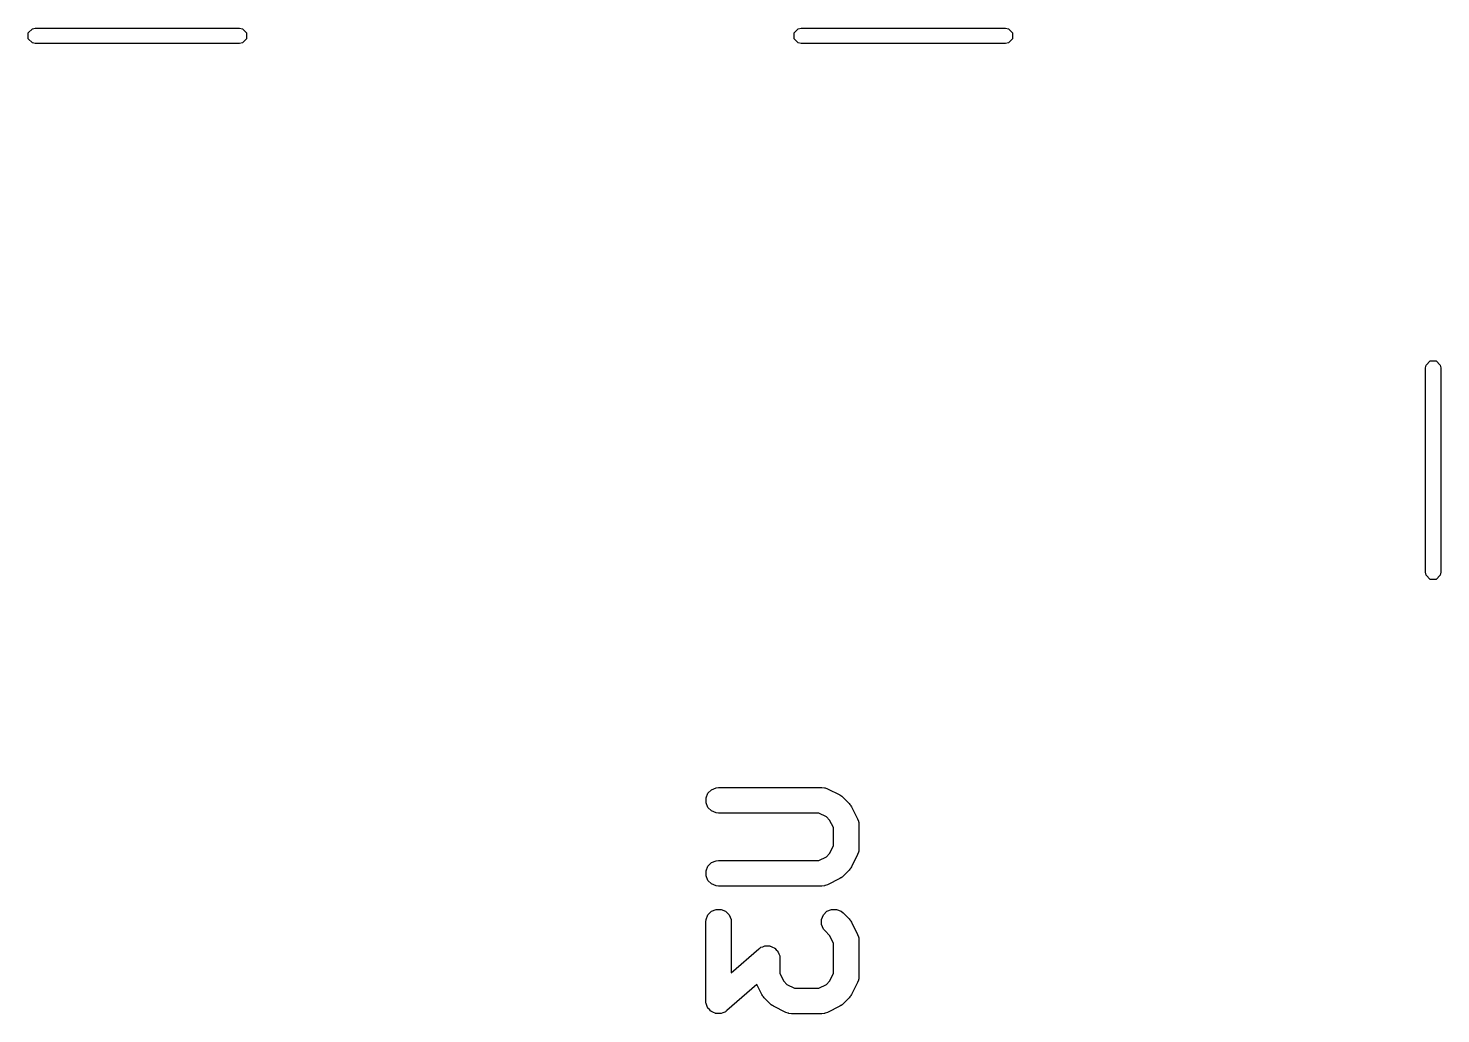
# Model space of a CAD drawing. Header units: inches. Extents: x 0.3 to 2.85, y 0.29 to 1.7.
# Drawn here: x 1.9738 to 2.4094, y 1.4005 to 1.7043 of the extents above; entities that cross this region are included whole.
import ezdxf

# ---------------------------------------------------------------- set-up
doc = ezdxf.new("R2010")
doc.units = ezdxf.units.IN
doc.header["$MEASUREMENT"] = 0
doc.layers.add('BLACK', color=250, linetype='CONTINUOUS')

msp = doc.modelspace()

# ---------------------------------------------------------------- linework, layer by layer
at = {"layer": 'BLACK', "linetype": 'CONTINUOUS'}
for p, q in [((1.9738, 1.70287), (1.97508, 1.70415)), ((1.97508, 1.70415), (1.97598, 1.70433)), ((1.97598, 1.70433), (2.03898, 1.70433)), ((2.03898, 1.70433), (2.03988, 1.70415)), ((2.03988, 1.70415), (2.04116, 1.70287)), ((2.21002, 1.70287), (2.2113, 1.70415)), ((2.2113, 1.70415), (2.2122, 1.70433)), ((2.2122, 1.70433), (2.2752, 1.70433)), ((2.2752, 1.70433), (2.2761, 1.70415)), ((2.2761, 1.70415), (2.27738, 1.70287)), ((1.9738, 1.70106), (1.9738, 1.70287)), ((1.97508, 1.69979), (1.9738, 1.70106)), ((1.97598, 1.69961), (1.97508, 1.69979)), ((2.03898, 1.69961), (1.97598, 1.69961)), ((2.03988, 1.69979), (2.03898, 1.69961)), ((2.04116, 1.70106), (2.03988, 1.69979)), ((2.04116, 1.70287), (2.04116, 1.70106)), ((2.21002, 1.70106), (2.21002, 1.70287)), ((2.2113, 1.69979), (2.21002, 1.70106)), ((2.2122, 1.69961), (2.2113, 1.69979)), ((2.2752, 1.69961), (2.2122, 1.69961)), ((2.2761, 1.69979), (2.2752, 1.69961)), ((2.27738, 1.70106), (2.2761, 1.69979)), ((2.27738, 1.70287), (2.27738, 1.70106)), ((2.40472, 1.59961), (2.4049, 1.60051)), ((2.40472, 1.53661), (2.40472, 1.59961)), ((2.4049, 1.60051), (2.40618, 1.60179)), ((2.40618, 1.60179), (2.40799, 1.60179)), ((2.40799, 1.60179), (2.40927, 1.60051)), ((2.40927, 1.60051), (2.40945, 1.59961)), ((2.40945, 1.59961), (2.40945, 1.53661)), ((2.4049, 1.53571), (2.40472, 1.53661)), ((2.40618, 1.53443), (2.4049, 1.53571)), ((2.40799, 1.53443), (2.40618, 1.53443)), ((2.40927, 1.53571), (2.40799, 1.53443)), ((2.40945, 1.53661), (2.40927, 1.53571)), ((2.18284, 1.46708), (2.18343, 1.4685)), ((2.18343, 1.4685), (2.18451, 1.46958)), ((2.18451, 1.46958), (2.18593, 1.47017)), ((2.18593, 1.47017), (2.1867, 1.47025)), ((2.1867, 1.47025), (2.21857, 1.47025)), ((2.21857, 1.47025), (2.21934, 1.47017)), ((2.21934, 1.47017), (2.21947, 1.47012)), ((2.21947, 1.47012), (2.21961, 1.47011)), ((2.21961, 1.47011), (2.22033, 1.46983)), ((2.22033, 1.46983), (2.22408, 1.46796)), ((2.18284, 1.46554), (2.18284, 1.46708)), ((2.18343, 1.46412), (2.18284, 1.46554)), ((2.18451, 1.46304), (2.18343, 1.46412)), ((2.22408, 1.46796), (2.22441, 1.46775)), ((2.22441, 1.46775), (2.22451, 1.46771)), ((2.22451, 1.46771), (2.22462, 1.46762)), ((2.22462, 1.46762), (2.22474, 1.46755)), ((2.22474, 1.46755), (2.2248, 1.46747)), ((2.2248, 1.46747), (2.22511, 1.46722)), ((2.22511, 1.46722), (2.22698, 1.46534)), ((2.22698, 1.46534), (2.22723, 1.46504)), ((2.22723, 1.46504), (2.22731, 1.46497)), ((2.22731, 1.46497), (2.22738, 1.46486)), ((2.22738, 1.46486), (2.22747, 1.46475)), ((2.22747, 1.46475), (2.22751, 1.46465)), ((2.22751, 1.46465), (2.22772, 1.46432)), ((2.22772, 1.46432), (2.22959, 1.46057)), ((2.18593, 1.46245), (2.18451, 1.46304)), ((2.1867, 1.46237), (2.18593, 1.46245)), ((2.21764, 1.46237), (2.1867, 1.46237)), ((2.21999, 1.4612), (2.21764, 1.46237)), ((2.22096, 1.46023), (2.21999, 1.4612)), ((2.22213, 1.45788), (2.22096, 1.46023)), ((2.22959, 1.46057), (2.22987, 1.45985)), ((2.22987, 1.45985), (2.22988, 1.45971)), ((2.22988, 1.45971), (2.22993, 1.45958)), ((2.22993, 1.45958), (2.23001, 1.45881)), ((2.22213, 1.45224), (2.22213, 1.45788)), ((2.23001, 1.45881), (2.23001, 1.45131)), ((2.22096, 1.44989), (2.22213, 1.45224)), ((2.23001, 1.45131), (2.22993, 1.45054)), ((2.18343, 1.446), (2.18451, 1.44709)), ((2.18451, 1.44709), (2.18593, 1.44767)), ((2.18593, 1.44767), (2.1867, 1.44775)), ((2.1867, 1.44775), (2.21764, 1.44775)), ((2.21764, 1.44775), (2.21999, 1.44892)), ((2.21999, 1.44892), (2.22096, 1.44989)), ((2.22959, 1.44955), (2.22772, 1.4458)), ((2.22987, 1.45027), (2.22959, 1.44955)), ((2.22988, 1.45041), (2.22987, 1.45027)), ((2.22993, 1.45054), (2.22988, 1.45041)), ((2.18284, 1.44458), (2.18343, 1.446)), ((2.18284, 1.44305), (2.18284, 1.44458)), ((2.18343, 1.44163), (2.18284, 1.44305)), ((2.22408, 1.44217), (2.22033, 1.44029)), ((2.22441, 1.44237), (2.22408, 1.44217)), ((2.22451, 1.44241), (2.22441, 1.44237)), ((2.22462, 1.4425), (2.22451, 1.44241)), ((2.22474, 1.44258), (2.22462, 1.4425)), ((2.2248, 1.44266), (2.22474, 1.44258)), ((2.22511, 1.4429), (2.2248, 1.44266)), ((2.22698, 1.44478), (2.22511, 1.4429)), ((2.22723, 1.44508), (2.22698, 1.44478)), ((2.22731, 1.44515), (2.22723, 1.44508)), ((2.22738, 1.44527), (2.22731, 1.44515)), ((2.22747, 1.44538), (2.22738, 1.44527)), ((2.22751, 1.44547), (2.22747, 1.44538)), ((2.22772, 1.4458), (2.22751, 1.44547)), ((2.18451, 1.44054), (2.18343, 1.44163)), ((2.18593, 1.43995), (2.18451, 1.44054)), ((2.1867, 1.43988), (2.18593, 1.43995)), ((2.21857, 1.43988), (2.1867, 1.43988)), ((2.21934, 1.43995), (2.21857, 1.43988)), ((2.21947, 1.44001), (2.21934, 1.43995)), ((2.21961, 1.44002), (2.21947, 1.44001)), ((2.22033, 1.44029), (2.21961, 1.44002)), ((2.18276, 1.42882), (2.18284, 1.42958)), ((2.18284, 1.42958), (2.18343, 1.431)), ((2.18343, 1.431), (2.18451, 1.43209)), ((2.18451, 1.43209), (2.18593, 1.43268)), ((2.18593, 1.43268), (2.18747, 1.43268)), ((2.18747, 1.43268), (2.18889, 1.43209)), ((2.18889, 1.43209), (2.18998, 1.431)), ((2.18998, 1.431), (2.19056, 1.42958)), ((2.19056, 1.42958), (2.19064, 1.42882)), ((2.21846, 1.42958), (2.21905, 1.431)), ((2.21846, 1.42805), (2.21846, 1.42958)), ((2.21905, 1.431), (2.22013, 1.43209)), ((2.22013, 1.43209), (2.22155, 1.43268)), ((2.22155, 1.43268), (2.22309, 1.43268)), ((2.22309, 1.43268), (2.22451, 1.43209)), ((2.22451, 1.43209), (2.22511, 1.4316)), ((2.22511, 1.4316), (2.22698, 1.42972)), ((2.22698, 1.42972), (2.22723, 1.42942)), ((2.22723, 1.42942), (2.22731, 1.42935)), ((2.22731, 1.42935), (2.22738, 1.42924)), ((2.22738, 1.42924), (2.22747, 1.42913)), ((2.22747, 1.42913), (2.22751, 1.42903)), ((2.22751, 1.42903), (2.22772, 1.4287)), ((2.18276, 1.40444), (2.18276, 1.42882)), ((2.19064, 1.42882), (2.19064, 1.41312)), ((2.21905, 1.42663), (2.21846, 1.42805)), ((2.21954, 1.42603), (2.21905, 1.42663)), ((2.22096, 1.42461), (2.21954, 1.42603)), ((2.22213, 1.42226), (2.22096, 1.42461)), ((2.22772, 1.4287), (2.22959, 1.42495)), ((2.22959, 1.42495), (2.22987, 1.42423)), ((2.19064, 1.41312), (2.19911, 1.42053)), ((2.19911, 1.42053), (2.19944, 1.42077)), ((2.19944, 1.42077), (2.19951, 1.42084)), ((2.19951, 1.42084), (2.19958, 1.42087)), ((2.19958, 1.42087), (2.19973, 1.42098)), ((2.19973, 1.42098), (2.20034, 1.42118)), ((2.20034, 1.42118), (2.20093, 1.42143)), ((2.20093, 1.42143), (2.20106, 1.42143)), ((2.20106, 1.42143), (2.20119, 1.42147)), ((2.20119, 1.42147), (2.20183, 1.42143)), ((2.20183, 1.42143), (2.20247, 1.42143)), ((2.20247, 1.42143), (2.20259, 1.42138)), ((2.20259, 1.42138), (2.20272, 1.42137)), ((2.20272, 1.42137), (2.2033, 1.42108)), ((2.2033, 1.42108), (2.20389, 1.42084)), ((2.20389, 1.42084), (2.20398, 1.42075)), ((2.20398, 1.42075), (2.2041, 1.42069)), ((2.2041, 1.42069), (2.20452, 1.42021)), ((2.22213, 1.41287), (2.22213, 1.42226)), ((2.22987, 1.42423), (2.22988, 1.42409)), ((2.22988, 1.42409), (2.22993, 1.42396)), ((2.22993, 1.42396), (2.23001, 1.42319)), ((2.23001, 1.42319), (2.23001, 1.41194)), ((2.20452, 1.42021), (2.20497, 1.41975)), ((2.20497, 1.41975), (2.20502, 1.41963)), ((2.20502, 1.41963), (2.20511, 1.41953)), ((2.20511, 1.41953), (2.20532, 1.41893)), ((2.20532, 1.41893), (2.20556, 1.41833)), ((2.20556, 1.41833), (2.20558, 1.41815)), ((2.20558, 1.41815), (2.2056, 1.41808)), ((2.2056, 1.41808), (2.2056, 1.41797)), ((2.2056, 1.41797), (2.20564, 1.41757)), ((2.20564, 1.41757), (2.20564, 1.41287)), ((2.20564, 1.41287), (2.20681, 1.41052)), ((2.22096, 1.41052), (2.22213, 1.41287)), ((2.23001, 1.41194), (2.22993, 1.41117)), ((2.1985, 1.40954), (2.18929, 1.40148)), ((2.20005, 1.40643), (2.1985, 1.40954)), ((2.20681, 1.41052), (2.20778, 1.40955)), ((2.20778, 1.40955), (2.21013, 1.40838)), ((2.21013, 1.40838), (2.21764, 1.40838)), ((2.21764, 1.40838), (2.21999, 1.40955)), ((2.21999, 1.40955), (2.22096, 1.41052)), ((2.22959, 1.41018), (2.22772, 1.40643)), ((2.22987, 1.4109), (2.22959, 1.41018)), ((2.22988, 1.41104), (2.22987, 1.4109)), ((2.22993, 1.41117), (2.22988, 1.41104)), ((2.1828, 1.40404), (2.18276, 1.40444)), ((2.1828, 1.40393), (2.1828, 1.40404)), ((2.18282, 1.40386), (2.1828, 1.40393)), ((2.18284, 1.40368), (2.18282, 1.40386)), ((2.18308, 1.40308), (2.18284, 1.40368)), ((2.18329, 1.40248), (2.18308, 1.40308)), ((2.20026, 1.4061), (2.20005, 1.40643)), ((2.2003, 1.40601), (2.20026, 1.4061)), ((2.20039, 1.4059), (2.2003, 1.40601)), ((2.20046, 1.40578), (2.20039, 1.4059)), ((2.20054, 1.40571), (2.20046, 1.40578)), ((2.20079, 1.40541), (2.20054, 1.40571)), ((2.20267, 1.40353), (2.20079, 1.40541)), ((2.20297, 1.40329), (2.20267, 1.40353)), ((2.20304, 1.40321), (2.20297, 1.40329)), ((2.20315, 1.40313), (2.20304, 1.40321)), ((2.20326, 1.40304), (2.20315, 1.40313)), ((2.20336, 1.403), (2.20326, 1.40304)), ((2.20369, 1.4028), (2.20336, 1.403)), ((2.20744, 1.40092), (2.20369, 1.4028)), ((2.22408, 1.4028), (2.22033, 1.40092)), ((2.22441, 1.403), (2.22408, 1.4028)), ((2.22451, 1.40304), (2.22441, 1.403)), ((2.22462, 1.40313), (2.22451, 1.40304)), ((2.22474, 1.40321), (2.22462, 1.40313)), ((2.2248, 1.40329), (2.22474, 1.40321)), ((2.22511, 1.40353), (2.2248, 1.40329)), ((2.22698, 1.40541), (2.22511, 1.40353)), ((2.22723, 1.40571), (2.22698, 1.40541)), ((2.22731, 1.40578), (2.22723, 1.40571)), ((2.22738, 1.4059), (2.22731, 1.40578)), ((2.22747, 1.40601), (2.22738, 1.4059)), ((2.22751, 1.4061), (2.22747, 1.40601)), ((2.22772, 1.40643), (2.22751, 1.4061)), ((2.18338, 1.40238), (2.18329, 1.40248)), ((2.18343, 1.40226), (2.18338, 1.40238)), ((2.18388, 1.4018), (2.18343, 1.40226)), ((2.1843, 1.40132), (2.18388, 1.4018)), ((2.18442, 1.40126), (2.1843, 1.40132)), ((2.18451, 1.40117), (2.18442, 1.40126)), ((2.18511, 1.40092), (2.18451, 1.40117)), ((2.18568, 1.40064), (2.18511, 1.40092)), ((2.18581, 1.40063), (2.18568, 1.40064)), ((2.18593, 1.40058), (2.18581, 1.40063)), ((2.18657, 1.40058), (2.18593, 1.40058)), ((2.18721, 1.40054), (2.18657, 1.40058)), ((2.18734, 1.40058), (2.18721, 1.40054)), ((2.18747, 1.40058), (2.18734, 1.40058)), ((2.18806, 1.40083), (2.18747, 1.40058)), ((2.18867, 1.40103), (2.18806, 1.40083)), ((2.18882, 1.40114), (2.18867, 1.40103)), ((2.18889, 1.40117), (2.18882, 1.40114)), ((2.18896, 1.40124), (2.18889, 1.40117)), ((2.18929, 1.40148), (2.18896, 1.40124)), ((2.20816, 1.40065), (2.20744, 1.40092)), ((2.2083, 1.40064), (2.20816, 1.40065)), ((2.20843, 1.40058), (2.2083, 1.40064)), ((2.2092, 1.40051), (2.20843, 1.40058)), ((2.21857, 1.40051), (2.2092, 1.40051)), ((2.21934, 1.40058), (2.21857, 1.40051)), ((2.21947, 1.40064), (2.21934, 1.40058)), ((2.21961, 1.40065), (2.21947, 1.40064)), ((2.22033, 1.40092), (2.21961, 1.40065))]:
    msp.add_line(p, q, dxfattribs=at)

doc.saveas('drawing.dxf')
